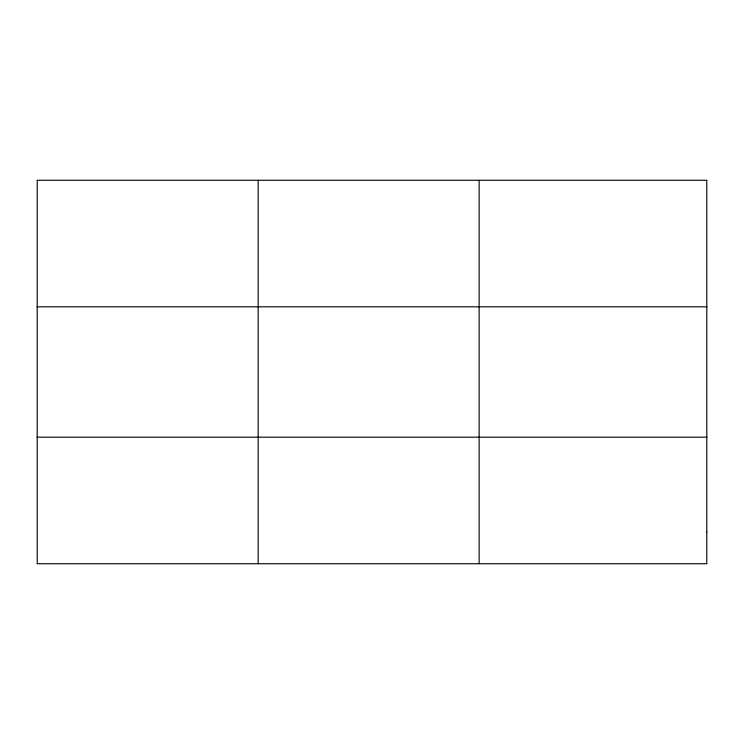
<?xml version="1.0" encoding="UTF-8"?>
<svg xmlns="http://www.w3.org/2000/svg" width="744" height="744" viewBox="0 0 744 744"><rect width="100%" height="100%" fill="white"/><g stroke="black" fill="none" stroke-linecap="round" stroke-linejoin="round"><path stroke-width="1.12" d="M258.168 180.271L258.168 563.729M479.136 180.271L479.136 563.729M37.2 306.816L706.8 306.816M37.2 437.184L706.8 437.184M706.8 532.09L706.8 563.729L37.2 563.729L37.2 180.271L706.8 180.271L706.8 532.09"/></g></svg>
